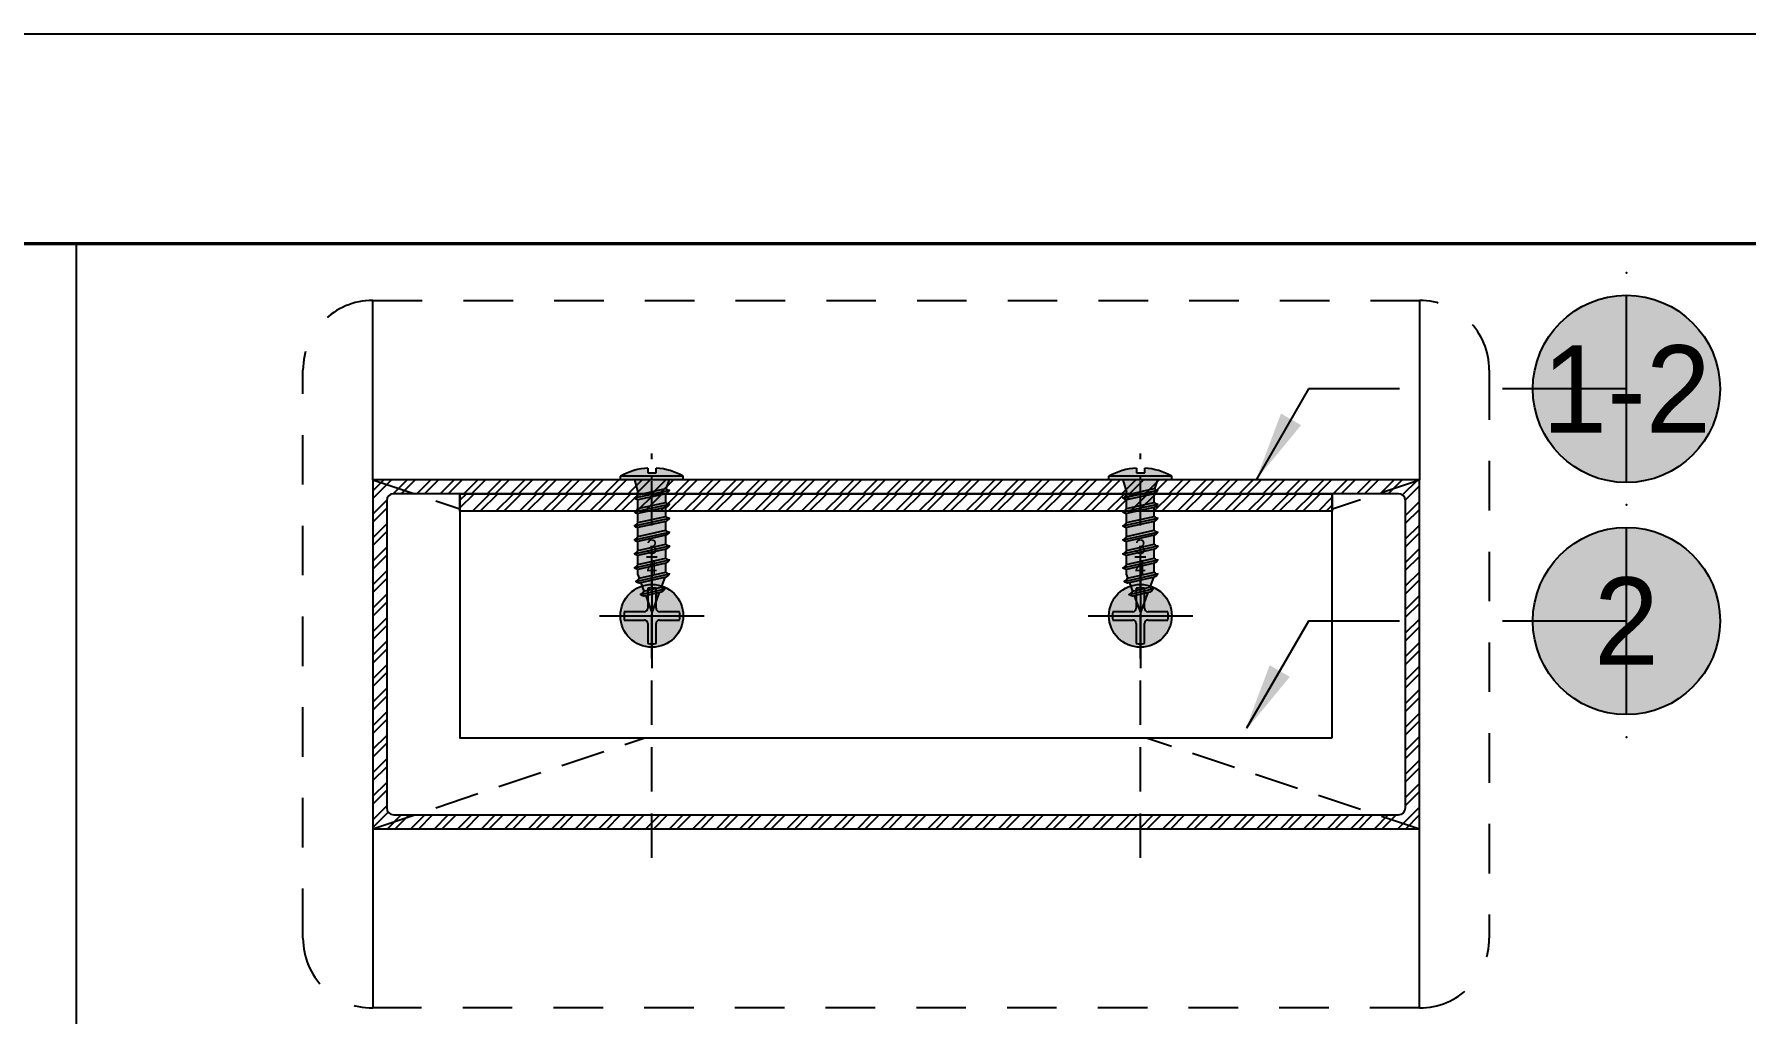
# Model space of a CAD drawing. Header units: millimetres. Extents: x -244126 to 368105, y -173968 to 259060.
# Drawn here: x 42847.4 to 43092.7, y 14247.6 to 14387.9 of the extents above; entities that cross this region are included whole.
import ezdxf
from ezdxf.enums import TextEntityAlignment as Align
from ezdxf.xclip import XClip

# ---------------------------------------------------------------- set-up
doc = ezdxf.new("R2010")
doc.units = ezdxf.units.MM
doc.header["$MEASUREMENT"] = 0
doc.header["$XCLIPFRAME"] = 0
for name, pattern in [('005_GG_TA_LINE', [13.75, 5, -1.25, 1.25, -1.25, 5]), ('HIDDEN', [9.524999999999999, 6.35, -3.175]), ('TA_HL_001.00', [6.5, 3.55, -2.95]), ('TA_HL_002.00', [13, 7.1, -5.9]), ('TA_HL_003.00000', [19.5, 10.65, -8.85]), ('TA_HL_013.00000', [84.5, 46.15, -38.35])]:
    doc.linetypes.add(name, pattern=pattern)
for name, color, linetype in [('000 - H A T C H', 8, 'Continuous'), ('000 - H I D D E N', 7, 'Continuous'), ('000 - L I N E 0.1', 1, 'Continuous'), ('000 - SYMBOL CON', 1, 'Continuous'), ('000 - T E X T', 4, 'Continuous'), ('000 - TITLEBLOCK', 4, 'Continuous'), ('000 - WIPEOUT', 250, 'Continuous'), ('001 - ASCESSORIES', 1, 'Continuous'), ('002 - STRUCTURAL STEEL', 4, 'Continuous'), ('A04_TUBE SERIES', 7, 'Continuous')]:
    doc.layers.add(name, color=color, linetype=linetype)
doc.styles.add('BROWALLIA', font='BrowalliaUPC.ttf')
doc.styles.add('Cetury Gothic', font='GOTHIC.TTF')
doc.styles.add('TA', font='Cordia New.ttf', dxfattribs={"height": 4.5})

# ---------------------------------------------------------------- blocks, each defined once
blk = doc.blocks.new('A$Cfd196da9')
at = {"color": 0, "linetype": 'ByBlock', "const_width": 0.1}
blk.add_lwpolyline([(-143.5, -98.00000000003524), (96.5, -98.00000000003524), (96.5, 98.99999999999818), (-143.5, 98.99999999999818)], close=True, dxfattribs=at)
blk = doc.blocks.new('*U1678')
at = {"layer": '000 - TITLEBLOCK', "color": 250}
blk.add_lwpolyline([(0, 0), (1485, 0), (1485, 1050), (0, 1050)], close=True, dxfattribs=at)
at = {"layer": '000 - T E X T', "color": 3, "xscale": 5, "yscale": 5, "zscale": 5}
blk.add_blockref('A$Cfd196da9', (742.5, 525), dxfattribs=at)
at = {"color": 4, "style": 'TA'}
blk.add_attdef('PAPER_SIZE', text='', height=6.254991836728832, dxfattribs=at).set_placement((1421.497533925394, 24.9351406972437), align=Align.MIDDLE_RIGHT)
blk.add_attdef('SCALE_SIZE', text='', height=6.254991836728832, dxfattribs=at).set_placement((1433.777100564457, 25.06541131656832), align=Align.MIDDLE_LEFT)
at = {"layer": '000 - T E X T', "color": 250, "style": 'TA'}
for tag, height, p in [('SUPERLINK', 5, (43.16158817450173, 1039.413349658148)), ('NAMEFILE', 5, (43.16158817450173, 1029.412246727175)), ('SC', 100, (8.409393920970842, 938.0263306360052))]:
    blk.add_attdef(tag, text='', height=height, dxfattribs=at).set_placement(p, align=Align.MIDDLE_LEFT)
at = {"layer": '000 - T E X T', "color": 4, "style": 'TA'}
for tag, height, p in [('PRELIM_NAME_JOB_1', 5, (1311.66251245334, 825.4775246981762)), ('PRELIM_NAME_JOB_2', 5, (1311.66251245334, 814.5692861389898)), ('PRELIM_NAME_PROJECT_1', 7.5, (1237.016375002395, 773.2756477634939)), ('PRELIM_NAME_PROJECT_2', 7.5, (1237.016375002395, 754.7756477634948)), ('PRELIM_NAME_PROJECT_3', 7.5, (1237.016375002395, 736.2756477634957)), ('PRELIM_NAME_TITLE_3', 6, (1238.766375002397, 184.9701797748185)), ('DRAWING_NO1', 6.000000000000001, (1236.527177739654, 82.28844565974441)), ('DRAWING_NO2', 6.000000000000001, (1236.527177739654, 62.28623979779741)), ('PRELIM_NAME_TITLE_1', 1.2, (247.7532750004793, 43.65403595496355)), ('PRELIM_NAME_TITLE_2', 1.2, (247.7532750004793, 40.32403595496362))]:
    blk.add_attdef(tag, text='', height=height, dxfattribs=at).set_placement(p, align=Align.MIDDLE_LEFT)
at = {"layer": '000 - T E X T', "color": 4, "style": 'Cetury Gothic'}
for tag, p in [('SHEET_NO.', (1403.947357155112, 84.99435907255929)), ('TOTAL_SHEET_NO.', (1402.414607150331, 44.0996035783246))]:
    blk.add_attdef(tag, text='', height=9, dxfattribs=at).set_placement(p, align=Align.CENTER)
at = {"layer": '000 - T E X T', "color": 4, "style": 'TA'}
blk.add_attdef('NAME_REMARK', (138.2147494100354, 43.25992316494649), '', height=10, dxfattribs=at)
blk = doc.blocks.new('*U699')
at = {"color": 0}
blk.add_wipeout([(-75.00000000000001, 85.42366494881205), (74.99999999999999, 85.42366494881205), (74.99999999999999, 0), (-75.00000000000001, 0)], dxfattribs=at).dxf.layer = '000 - WIPEOUT'
at = {"layer": '002 - STRUCTURAL STEEL', "color": 0, "linetype": 'ByBlock'}
blk.add_lwpolyline([(-75, 85.42366494881207), (75, 85.42366494881207), (75, 0), (-75, 7.225416114969383e-15)], close=True, dxfattribs=at)
blk = doc.blocks.new('*U700')
at = {"color": 250}
blk.add_wipeout([(74.99999999999999, 2.4424906541753444e-15), (75.00000000000003, 49.999999999999986), (-74.99999999999994, 50), (-75, 7.32747196252602e-15)], dxfattribs=at).dxf.layer = '000 - WIPEOUT'
at = {"layer": '000 - H I D D E N', "color": 8, "linetype": 'HIDDEN'}
for p, q in [((75.00000000000001, 1.4210854715202e-14), (-74.99999999999999, 50.00000000000002)), ((75.00000000000003, 50.00000000000001), (-75, 2.186489720987296e-14))]:
    blk.add_line(p, q, dxfattribs=at)
at = {"layer": '002 - STRUCTURAL STEEL', "color": 0}
blk.add_lwpolyline([(75, -1.4210854715202e-14), (75.00000000000001, 49.99999999999999), (-75, 49.99999999999999), (-75.00000000000001, -1.010952589933155e-14)], close=True, dxfattribs=at)
blk.add_lwpolyline([(73, 3), (73.00000000000001, 46.99999999999999, 0.4142135623730953), (72.00000000000001, 48), (-72, 48.00000000000001, 0.4142135623730948), (-72.99999999999999, 47.00000000000001), (-73, 3.000000000000008, 0.4142135623730953), (-72, 2.000000000000008), (72, 2, 0.4142135623730948)], format="xyb", close=True, dxfattribs=at)
at = {"layer": 'Defpoints', "color": 250}
blk.add_lwpolyline([(75, -1.4210854715202e-14), (75.00000000000001, 49.99999999999999), (-75, 49.99999999999999), (-75.00000000000001, -6.556812220531043e-15)], close=True, dxfattribs=at)
at = {"color": 250}
blk.add_wipeout([(74.99999999999999, 2.4424906541753444e-15), (75.00000000000003, 49.999999999999986), (-74.99999999999994, 50), (-75, 7.32747196252602e-15)], dxfattribs=at).dxf.layer = '000 - WIPEOUT'
at = {"layer": '000 - H A T C H'}
h = blk.add_hatch(dxfattribs=at)
h.set_pattern_fill('ANSI32', color=256, scale=0.25)
h.set_pattern_definition([(45, (7.105427357601002e-15, 37.50000000000102), (-1.683798022700467, 1.683798022700467), []), (45, (1.122532500000005, 37.50000000000102), (-1.683798022700467, 1.683798022700467), [])])
h.paths.add_polyline_path([(75, -1.4210854715202e-14), (75.00000000000001, 49.99999999999999), (-75, 49.99999999999999), (-75.00000000000001, -1.010952589933155e-14)])
edge = h.paths.add_edge_path(flags=16)
edge.add_line((73, 3), (73.00000000000001, 46.99999999999999))
edge.add_arc((72.00000000000001, 47), 1, 359.9999999999996, 450)
edge.add_line((72.00000000000001, 48), (-71.99999999999999, 48.00000000000001))
edge.add_arc((-72, 47.00000000000001), 0.9999999999999929, 90, 180.0000000000004)
edge.add_line((-72.99999999999999, 47.00000000000001), (-73, 3.000000000000007))
edge.add_arc((-72, 3.000000000000007), 1, 180, 270)
edge.add_line((-72, 2.000000000000008), (72, 2))
edge.add_arc((72, 3), 1, 270, 360)
at = {"layer": '000 - H I D D E N', "color": 8, "linetype": 'HIDDEN'}
for p, q in [((75.00000000000001, 1.4210854715202e-14), (-74.99999999999999, 50.00000000000002)), ((75.00000000000003, 50.00000000000001), (-75, 2.186489720987296e-14))]:
    blk.add_line(p, q, dxfattribs=at)
at = {"layer": '002 - STRUCTURAL STEEL', "color": 0}
blk.add_lwpolyline([(75, -1.4210854715202e-14), (75.00000000000001, 49.99999999999999), (-75, 49.99999999999999), (-75.00000000000001, -1.010952589933155e-14)], close=True, dxfattribs=at)
blk.add_lwpolyline([(73, 3), (73.00000000000001, 46.99999999999999, 0.4142135623730953), (72.00000000000001, 48), (-72, 48.00000000000001, 0.4142135623730948), (-72.99999999999999, 47.00000000000001), (-73, 3.000000000000008, 0.4142135623730953), (-72, 2.000000000000007), (72, 2, 0.4142135623730948)], format="xyb", close=True, dxfattribs=at)
at = {"layer": 'Defpoints', "color": 250}
blk.add_lwpolyline([(75, -1.4210854715202e-14), (75.00000000000001, 49.99999999999999), (-75, 49.99999999999999), (-75.00000000000001, -6.556812220531043e-15)], close=True, dxfattribs=at)
blk = doc.blocks.new('*U3431')
blk.add_wipeout([(35.00000000000001, 62.5), (7.105427357601002e-15, 62.5), (-7.105427357601002e-15, -62.500000000000014), (34.99999999999999, -62.500000000000014)]).dxf.layer = '000 - WIPEOUT'
at = {"layer": '000 - H A T C H'}
h = blk.add_hatch(dxfattribs=at)
h.set_pattern_fill('ANSI32', color=256, scale=0.25, angle=-90.00000000000001)
h.set_pattern_definition([(315, (-5514.030462112098, 23949.07471731478), (1.683798022700467, 1.683798022700466), []), (315, (-5514.030462112098, 23947.95218481478), (1.683798022700467, 1.683798022700466), [])])
h.paths.add_polyline_path([(-6.217248937900877e-15, -62.5), (2.499999999999994, -62.5), (2.5, 62.5), (0, 62.5)])
at = {"layer": '001 - ASCESSORIES', "linetype": 'ByBlock'}
blk.add_lwpolyline([(35, 62.5), (0, 62.5), (-6.123233995736766e-15, -62.5), (34.99999999999999, -62.5)], close=True, dxfattribs=at)
at = {"layer": '001 - ASCESSORIES', "color": 0}
blk.add_lwpolyline([(0, 62.5), (2.5, 62.5), (2.499999999999994, -62.5), (-6.123233995736766e-15, -62.5)], close=True, dxfattribs=at)
blk = doc.blocks.new('H-SCREW No.8 - PLAN')
at = {"layer": '000 - H A T C H'}
h = blk.add_hatch(color=250, dxfattribs=at)
h.dxf.hatch_style = 1
edge = h.paths.add_edge_path()
edge.add_arc((0, 0), 0.00449999999969819, 0, 360)
at = {"layer": '001 - ASCESSORIES', "color": 0}
for p, q in [((-0.0005964016736470512, 0.003955288237648347), (-0.0005964016736470512, 0.001096401673521541)), ((0.0005964016736470512, 0.001096401673521541), (0.0005964016736470512, 0.003955288237648347)), ((-0.001096401673748915, 0.0005964016736470512), (-0.003955288238103094, 0.0005964016736470512)), ((0.003955288237648347, 0.0005964016736470512), (0.001096401673294167, 0.0005964016736470512)), ((-0.003955288238103094, -0.0005964016736470512), (-0.001096401673748915, -0.0005964016736470512)), ((-0.0005964016736470512, -0.001096401673748915), (-0.0005964016736470512, -0.00395528823787572)), ((0.0005964016736470512, -0.00395528823787572), (0.0005964016736470512, -0.001096401673748915)), ((0.001096401673294167, -0.0005964016736470512), (0.003955288237648347, -0.0005964016736470512))]:
    blk.add_line(p, q, dxfattribs=at)
blk.add_circle((0, 0), 0.00449999999969819, dxfattribs=at)
for centre, radius, start, end in [((0, 0), 0.004, 81.42520190129825, 98.57479809870176), ((0, 0), 0.004, 171.4252019012983, 188.5747980987017), ((-0.001096401673748915, 0.001096401673521541), 0.0005, 270, 0), ((0.001096401673294167, 0.001096401673521541), 0.0005, 180, 270), ((0, 0), 0.004, 351.4252019012983, 8.574798098701754), ((-0.001096401673748915, -0.001096401673748915), 0.0005, 0, 90), ((0.001096401673294167, -0.001096401673748915), 0.0005, 90, 180), ((0, 0), 0.004, 261.4252019012982, 278.5747980987017)]:
    blk.add_arc(centre, radius, start, end, dxfattribs=at)
at = {"layer": 'Defpoints', "color": 250, "linetype": 'HIDDEN'}
for p, q in [((0, 0.007500000000163709), (0, -0.007499999999708962)), ((-0.007500000000163709, 0), (0.007499999999708962, 0))]:
    blk.add_line(p, q, dxfattribs=at)
blk = doc.blocks.new('*U703')
at = {"layer": '001 - ASCESSORIES', "color": 0}
blk.add_blockref('H-SCREW No.8 - PLAN', (0, 0), dxfattribs=at)
blk = doc.blocks.new('SCREW No.8 - 191')
at = {"layer": '000 - H A T C H'}
h = blk.add_hatch(color=250, dxfattribs=at)
h.dxf.hatch_style = 1
edge = h.paths.add_edge_path()
edge.add_line((0.002000000000407454, -0.007242061488796032), (0.001999999999952706, -0.005959526135484346))
edge.add_arc((0.001572131986449676, -0.005004541472089848), 0.001046454367995916, 294.1341226628614, 332.4587230054021)
edge.add_arc((0.00251281483542698, -0.004831812036172785), 0.0006567219107839141, 218.6596436729191, 268.88189727229064, ccw=False)
edge.add_line((0.002000000000407454, -0.005242061488388579), (0.001999999999952706, -0.003959526135986387))
edge.add_arc((0.001572131986449676, -0.003004541472591889), 0.001046454367995916, 294.1341226628614, 332.4587230054021)
edge.add_arc((0.00251281483542698, -0.002831812036674826), 0.0006567219107839141, 218.6596436729191, 268.88189727229064, ccw=False)
edge.add_line((0.002000000000407454, -0.00324206148889062), (0.001999999999952706, -0.001959526135578933))
edge.add_arc((0.001572131986449676, -0.001004541472184435), 0.001046454367995916, 294.1341226628614, 332.4587230054021)
edge.add_arc((0.00251281483542698, -0.0008318120362673723), 0.0006567219107839141, 225.6091470561495, 268.88189727229064, ccw=False)
edge.add_line((0.002053405502920214, -0.001301095248663849), (0.00250000000005457, -6.938893903907228e-18))
edge.add_line((0.00250000000005457, -6.938893903907228e-18), (0.004500000000007276, -6.938893903907228e-18))
edge.add_line((0.004500000000007276, -6.938893903907228e-18), (0.004500000000007276, 0.0004999999996471091))
edge.add_arc((-4.547473508864641e-13, -0.007337500000176085), 0.009037500000076724, 60.13716564062657, 86.01192822853085)
edge.add_line((0.0006285472118179314, 0.001678116154835152), (0.0006285472118179314, 0.0009934728495863965))
edge.add_line((0.0006285472118179314, 0.0009934728495863965), (-0.000564256135476171, 0.0009934728495863965))
edge.add_line((-0.000564256135476171, 0.0009934728495863965), (-0.000564256135476171, 0.001682368139881874))
edge.add_arc((-4.547473508864641e-13, -0.007337499999948711), 0.009037499999769851, 93.57958905786862, 119.8628343536553)
edge.add_line((-0.004500000000007276, 0.0005000000001018634), (-0.004500000000007276, 0))
edge.add_line((-0.004500000000007276, -6.938893903907228e-18), (-0.00250000000005457, -6.938893903907228e-18))
edge.add_line((-0.00250000000005457, -6.938893903907228e-18), (-0.001999999999952706, -0.001798302246243118))
edge.add_line((-0.001999999999952706, -0.001798302246243118), (-0.001999999999952706, -0.002141140745152377))
edge.add_arc((-0.002869498795917025, -0.001719220970699105), 0.0009664597520114843, 292.4775851523066, 334.1152605710679, ccw=False)
edge.add_arc((-0.00189658614954169, -0.002018123876268881), 0.0008468196992643867, 224.5560261849951, 262.9855147651136)
edge.add_line((-0.001999999999952706, -0.002858605392248144), (-0.001999999999952706, -0.004141140744650336))
edge.add_arc((-0.002869498795917025, -0.003719220970197064), 0.0009664597520114843, 292.4775851523066, 334.1152605710679, ccw=False)
edge.add_arc((-0.00189658614954169, -0.004018123875766839), 0.0008468196992643867, 224.5560261849951, 262.9855147651136)
edge.add_line((-0.001999999999952706, -0.004858605391746103), (-0.001999999999952706, -0.00614114074505779))
edge.add_arc((-0.002869498795917025, -0.005719220970604517), 0.0009664597520114843, 292.4775851523066, 334.1152605710679, ccw=False)
edge.add_arc((-0.00189658614954169, -0.006018123876174293), 0.0008468196992643867, 224.5560261849951, 262.9855147651136)
edge.add_line((-0.001999999999952706, -0.006858605392153556), (-0.001999999999952706, -0.008141140744555748))
edge.add_arc((-0.002869498795917025, -0.007719220970102476), 0.0009664597520114843, 292.4775851523066, 334.1152605710679, ccw=False)
edge.add_arc((-0.00189658614954169, -0.008018123875672252), 0.0008468196992643867, 224.5560261849951, 262.9855147651136)
edge.add_line((-0.001999999999952706, -0.008858605391651515), (-0.001999999999952706, -0.0101411407449632))
edge.add_arc((-0.002869498795917025, -0.00971922097050993), 0.0009664597520114843, 292.4775851523066, 334.1152605710679, ccw=False)
edge.add_arc((-0.00189658614954169, -0.01001812387607971), 0.0008468196992643867, 224.5560261849951, 262.9855147651136)
edge.add_line((-0.001999999999952706, -0.01085860539205897), (-0.001999999999952706, -0.01214114074491591))
edge.add_arc((-0.002869498795462277, -0.01171922097023526), 0.0009664597517016227, 292.4775851325489, 334.11526054717115, ccw=False)
edge.add_arc((-0.00189658614954169, -0.01201812387557766), 0.0008468196992643867, 224.5560261849951, 262.9855147651136)
edge.add_line((-0.001999999999952706, -0.01285860539155693), (-0.001999999999952706, -0.01362908327860169))
edge.add_line((-0.001999999999952706, -0.01362908327860169), (-0.001824049031256436, -0.01410159227793884))
edge.add_arc((-0.002693547827220755, -0.01367967250348557), 0.0009664597520114843, 292.4775851523066, 334.1152605710679, ccw=False)
edge.add_arc((-0.00172063518084542, -0.01397857540905535), 0.0008468196992643867, 224.5560261849951, 262.9855147651136)
edge.add_line((-0.001824049031256436, -0.01481905692503461), (-0.001577516937231849, -0.01476364395216479))
edge.add_line((-0.001577516937231849, -0.01476364395216479), (-0.001136817694259662, -0.01594712341807281))
edge.add_arc((-0.002006316490223981, -0.01552520364361954), 0.0009664597520114843, 292.4775851523066, 334.1152605710679, ccw=False)
edge.add_arc((-0.001033403843848646, -0.01582410654918932), 0.0008468196992643867, 224.5560261849951, 262.9855147651136)
edge.add_line((-0.001136817694259662, -0.01666458806516858), (-0.0008902855997803272, -0.01660917509207139))
edge.add_line((-0.0008902855997803272, -0.01660917509207139), (0, -0.01900000000000546))
edge.add_line((0, -0.01900000000000546), (0.001052930587320589, -0.01617239875145061))
edge.add_line((0.001052930587320589, -0.01617239875145061), (0.001344501272342313, -0.01610686246272054))
edge.add_arc((0.0009166332588392834, -0.01515187779932604), 0.001046454367995916, 294.1341226628614, 332.4587230054021)
edge.add_arc((0.001857316107816587, -0.01497914836340897), 0.0006567219107839141, 218.6596436729191, 268.88189727229064, ccw=False)
edge.add_line((0.001344501272797061, -0.01538939781562477), (0.001865711222308164, -0.01398971019921192))
edge.add_line((0.001865711222308164, -0.01398971019921192), (0.001999999999952706, -0.01395952613574992))
edge.add_arc((0.001572131986449676, -0.01300454147235542), 0.001046454367995916, 294.1341226628614, 332.4587230054021)
edge.add_arc((0.00251281483542698, -0.01283181203643836), 0.0006567219107839141, 218.6596436729191, 268.88189727229064, ccw=False)
edge.add_line((0.002000000000407454, -0.01324206148865415), (0.001999999999952706, -0.01195952613579721))
edge.add_arc((0.001572131986449676, -0.01100454147240271), 0.001046454367995916, 294.1341226628614, 332.4587230054021)
edge.add_arc((0.00251281483542698, -0.01083181203648565), 0.0006567219107839141, 218.6596436729191, 268.88189727229064, ccw=False)
edge.add_line((0.002000000000407454, -0.01124206148870145), (0.001999999999952706, -0.009959526135389758))
edge.add_arc((0.001572131986449676, -0.00900454147199526), 0.001046454367995916, 294.1341226628614, 332.4587230054021)
edge.add_arc((0.00251281483542698, -0.008831812036078197), 0.0006567219107839141, 218.6596436729191, 268.88189727229064, ccw=False)
edge.add_line((0.002000000000407454, -0.009242061488293991), (0.001999999999952706, -0.0079595261358918))
edge.add_arc((0.001572131986449676, -0.007004541472497301), 0.001046454367995916, 294.1341226628614, 332.4587230054021)
edge.add_arc((0.00251281483542698, -0.006831812036580238), 0.0006567219107839141, 218.6596436729191, 268.88189727229064, ccw=False)
at = {"layer": '001 - ASCESSORIES', "color": 0}
for p, q in [((-0.004500000000007276, -6.938893903907228e-18), (-0.004500000000007276, 0.0005000000001018634)), ((0.004500000000007276, 0.0005000000001018634), (-0.004500000000007276, 0.0005000000001018634)), ((-0.000564256135476171, 0.001682368139881874), (-0.000564256135476171, 0.0009934728495863965)), ((-0.000564256135476171, 0.0009934728495863965), (0.0006285472118179314, 0.0009934728495863965)), ((0, -6.938893903907228e-18), (0, 0.0005000000001018634)), ((0.0006285472118179314, 0.0009934728495863965), (0.0006285472118179314, 0.001678116154835152)), ((0.004500000000007276, -6.938893903907228e-18), (0.004500000000007276, 0.0005000000001018634)), ((0.004500000000007276, -6.938893903907228e-18), (-0.004500000000007276, -6.938893903907228e-18)), ((-0.00250000000005457, -6.938893903907228e-18), (-0.001999999999952706, -0.001798302246243118)), ((-0.00250000000005457, -0.002612257975670225), (0.00250000000005457, -0.001488408905061085)), ((-0.001999999999952706, -0.002141140745152377), (-0.001999999999952706, -0.001798302246243118)), ((0.001999999999952706, -0.003242061487981125), (0.001999999999952706, -0.001959526135578933)), ((0.002053405502920214, -0.001301095248891222), (0.00250000000005457, -6.938893903907228e-18)), ((-0.00250000000005457, -0.004612257975168184), (0.00250000000005457, -0.003488408905468539)), ((-0.001999999999952706, -0.004141140744650336), (-0.001999999999952706, -0.002858605392248144)), ((-0.001999999999952706, -0.00614114074505779), (-0.001999999999952706, -0.004858605391746103)), ((0.001999999999952706, -0.005242061487479084), (0.001999999999952706, -0.003959526135986387)), ((-0.00250000000005457, -0.006612257975575637), (0.00250000000005457, -0.005488408904966498)), ((-0.001999999999952706, -0.008141140744555748), (-0.001999999999952706, -0.006858605392153556)), ((0.001999999999952706, -0.007242061487886538), (0.001999999999952706, -0.005959526135484346)), ((-0.00250000000005457, -0.008612257975073596), (0.00250000000005457, -0.007488408905373951)), ((-0.00250000000005457, -0.01061225797548105), (0.00250000000005457, -0.00948840890487191)), ((-0.001999999999952706, -0.0101411407449632), (-0.001999999999952706, -0.008858605391651515)), ((0.001999999999952706, -0.009242061488293991), (0.001999999999952706, -0.0079595261358918)), ((-0.00250000000005457, -0.01261225797497901), (0.00250000000005457, -0.01148840890527936)), ((-0.001999999999952706, -0.01214114074491591), (-0.001999999999952706, -0.01085860539160422)), ((0.001999999999952706, -0.0112420614882467), (0.001999999999952706, -0.009959526135844506)), ((0.001999999999952706, -0.0132420614881994), (0.001999999999952706, -0.01195952613579721)), ((-0.0023240490313583, -0.01457270950845669), (0.00250000000005457, -0.01348840890523207)), ((-0.001999999999952706, -0.01362908327860169), (-0.001999999999952706, -0.01285860539155693)), ((-0.001999999999952706, -0.01362908327860169), (-0.001824049031256436, -0.01410159227793884)), ((0.001865711222308164, -0.01398971019943929), (0.001344501272797061, -0.01538939781562477)), ((-0.001636817694361525, -0.01641824064859066), (0.001844501272444177, -0.01563574523220269)), ((-0.001577516937231849, -0.01476364395216479), (-0.001136817694259662, -0.01594712341807281)), ((-0.0008902855997803272, -0.01660917509229876), (0, -0.01900000000000546)), ((0.001052930587320589, -0.01617239875145061), (0, -0.01900000000000546))]:
    blk.add_line(p, q, dxfattribs=at)
for points in [[(-0.001999999999952706, -0.002141140745152377), (0.002000000000407454, -0.001242061488483166, 0.2227123084971428), (0.002500000000509317, -0.001488408905061085, -0.1687989538478069), (0.001999999999952706, -0.001959526135578933), (-0.001999999999952706, -0.002858605392248144, -0.1692696917056407), (-0.00250000000005457, -0.002612257975670225, 0.1837042771978037)], [(-0.001999999999952706, -0.004141140744650336), (0.002000000000407454, -0.00324206148889062, 0.2227123084971428), (0.002500000000509317, -0.003488408905468539, -0.1687989538478069), (0.001999999999952706, -0.003959526135986387), (-0.001999999999952706, -0.004858605391746103, -0.1692696917056407), (-0.00250000000005457, -0.004612257975168184, 0.1837042771978037)], [(-0.001999999999952706, -0.00614114074505779), (0.002000000000407454, -0.005242061488388579, 0.2227123084971428), (0.002500000000509317, -0.005488408904966498, -0.1687989538478069), (0.001999999999952706, -0.005959526135484346), (-0.001999999999952706, -0.006858605392153556, -0.1692696917056407), (-0.00250000000005457, -0.006612257975575637, 0.1837042771978037)], [(-0.001999999999952706, -0.008141140744555748), (0.002000000000407454, -0.007242061488796032, 0.2227123084971428), (0.002500000000509317, -0.007488408905373951, -0.1687989538478069), (0.001999999999952706, -0.0079595261358918), (-0.001999999999952706, -0.008858605391651515, -0.1692696917056407), (-0.00250000000005457, -0.008612257975073596, 0.1837042771978037)], [(-0.001999999999952706, -0.0101411407449632), (0.002000000000407454, -0.009242061488293991, 0.2227123084971428), (0.002500000000509317, -0.00948840890487191, -0.1687989538478069), (0.001999999999952706, -0.009959526135389758), (-0.001999999999952706, -0.01085860539205897, -0.1692696917056407), (-0.00250000000005457, -0.01061225797548105, 0.1837042771978037)], [(-0.001999999999952706, -0.01214114074446116), (0.002000000000407454, -0.01124206148870145, 0.2227123084971428), (0.002500000000509317, -0.01148840890527936, -0.1687989538478069), (0.001999999999952706, -0.01195952613579721), (-0.001999999999952706, -0.01285860539155693, -0.1692696917056407), (-0.00250000000005457, -0.01261225797497901, 0.1837042771978037)], [(-0.001824049031256436, -0.01410159227793884), (0.002000000000407454, -0.01324206148865415, 0.2227123084971428), (0.002500000000509317, -0.01348840890523207, -0.1687989538478069), (0.001999999999952706, -0.01395952613574992), (-0.001824049031256436, -0.01481905692503461, -0.1692696917056407), (-0.0023240490313583, -0.01457270950845669, 0.1837042771978037)], [(-0.001136817694259662, -0.01594712341807281), (0.001344501272797061, -0.01538939781562477, 0.2227123084971428), (0.001844501272898924, -0.01563574523220269, -0.1687989538478069), (0.001344501272342313, -0.01610686246272054), (-0.001136817694259662, -0.01666458806516858, -0.1692696917056407), (-0.001636817694361525, -0.01641824064859066, 0.1837042771978037)]]:
    blk.add_lwpolyline(points, format="xyb", close=True, dxfattribs=at)
for start, end in [(93.57958906070336, 119.8628343567551), (60.13716564345488, 86.01192823132034)]:
    blk.add_arc((0, -0.007337500000176085), 0.009037499999938388, start, end, dxfattribs=at)
at = {"layer": 'Defpoints', "color": 250, "linetype": 'HIDDEN', "ltscale": 0.001}
blk.add_line((0, -0.05418453891507358), (3.469446951953614e-18, 0.003769262627057617), dxfattribs=at)
at = {"layer": '001 - ASCESSORIES', "color": 0, "insert": (-4.790144885191694e-06, -0.00854776463074814), "char_height": 0.001, "width": 0.05968444922580751, "attachment_point": 2, "style": 'Cetury Gothic'}
blk.add_mtext('\\A1;{\\H2.1x;\\C150;\\S3/4;\\H0.47634x; }', dxfattribs=at)
blk = doc.blocks.new('*U704')
at = {"layer": '000 - H I D D E N', "color": 8, "linetype": 'HIDDEN', "ltscale": 0.001}
blk.add_line((-7.686873282462126e-19, -0.05418453891507358), (2.779959549603383e-18, 0.003769262627057623), dxfattribs=at)
at = {"layer": '000 - L I N E 0.1', "color": 1}
blk.add_blockref('SCREW No.8 - 191', (0, 0), dxfattribs=at)
blk = doc.blocks.new('000 - ARROW FOR SYMBOL')
at = {"layer": '000 - SYMBOL CON', "color": 0, "linetype": 'HIDDEN'}
blk.add_solid([(1.288675134594087, 1.565384140907554), (0, 0), (0.7113248654059134, 1.898717474236037)], dxfattribs=at)
blk = doc.blocks.new('*U723')
h = blk.add_hatch(color=250)
h.dxf.hatch_style = 1
edge = h.paths.add_edge_path()
edge.add_arc((0, 4.440892098500626e-16), 2.682889368654322, 0, 360)
for p in [(0, 3.32561480080992), (0, -3.325614800809919)]:
    blk.add_point(p)
at = {"layer": '000 - SYMBOL CON', "color": 0, "linetype": 'ByBlock'}
for points in [[(0, 0), (-9.109688728464242, 0), (-10.61239755506483, -2.602768036650818)], [(-9.109688728464242, 1.224646799147353e-15), (-9.109688728464242, 0), (-10.61239755507945, -2.602768036673782)]]:
    blk.add_lwpolyline(points, dxfattribs=at)
at = {"layer": '000 - SYMBOL CON', "color": 2}
blk.add_circle((0, 4.440892098500626e-16), 2.682889368654322, dxfattribs=at)
at = {"layer": 'Defpoints', "color": 250}
blk.add_line((0, -2.682889368654322), (4.440892098500626e-16, 2.682889368654322), dxfattribs=at)
at = {"layer": '000 - SYMBOL CON', "color": 0}
for p in [(-10.61239755506483, -2.602768036650818), (-10.61239755507945, -2.602768036673782)]:
    blk.add_blockref('000 - ARROW FOR SYMBOL', p, dxfattribs=at)
at = {"layer": '000 - T E X T', "style": 'BROWALLIA'}
blk.add_attdef('NO.CODE', text='', height=2.5, dxfattribs=at).set_placement((0, 0), align=Align.MIDDLE_CENTER)
blk = doc.blocks.new('*U731')
h = blk.add_hatch(color=250)
h.dxf.hatch_style = 1
edge = h.paths.add_edge_path()
edge.add_arc((0, 4.440892098500626e-16), 2.682889368654322, 0, 360)
for p in [(0, 3.32561480080992), (0, -3.325614800809919)]:
    blk.add_point(p)
at = {"layer": '000 - SYMBOL CON', "color": 0, "linetype": 'ByBlock'}
for points in [[(0, 0), (-9.109688728464242, 0), (-10.93662464836478, -3.164345835435921)], [(-9.109688728464242, 1.224646799147353e-15), (-9.109688728464242, 0), (-10.93662464837918, -3.164345835459274)]]:
    blk.add_lwpolyline(points, dxfattribs=at)
at = {"layer": '000 - SYMBOL CON', "color": 2}
blk.add_circle((0, 4.440892098500626e-16), 2.682889368654322, dxfattribs=at)
at = {"layer": 'Defpoints', "color": 250}
blk.add_line((0, -2.682889368654322), (4.440892098500626e-16, 2.682889368654322), dxfattribs=at)
at = {"layer": '000 - SYMBOL CON', "color": 0}
for p in [(-10.93662464836478, -3.164345835435921), (-10.93662464837918, -3.164345835459274)]:
    blk.add_blockref('000 - ARROW FOR SYMBOL', p, dxfattribs=at)
at = {"layer": '000 - T E X T', "style": 'BROWALLIA'}
blk.add_attdef('NO.CODE', text='', height=2.5, dxfattribs=at).set_placement((0, 0), align=Align.MIDDLE_CENTER)
blk = doc.blocks.new('*U740')
at = {"color": 0, "lineweight": -3}
blk.add_lwpolyline([(0, 0), (1200.000000000001, 0), (1200.000000000001, 985.0000000001673), (0, 985.0000000001673)], close=True, dxfattribs=at)
at = {"color": 150, "linetype": '005_GG_TA_LINE', "style": 'TA'}
for tag, p in [('NAME_VIEWPORT', (-54.24160485668486, 664.1305757169298)), ('SC_VPORT', (-54.24160485668497, 228.5410269209477)), ('SEQ_VIEWPORT', (-54.24160485668486, -34.99999999982359))]:
    blk.add_attdef(tag, text='', height=90, dxfattribs=at).set_placement(p, align=Align.BOTTOM_RIGHT)

msp = doc.modelspace()

# ---------------------------------------------------------------- linework, layer by layer
at = {"color": 250}
msp.add_lwpolyline([(42853.41445745665, 13984.64152486805), (43252.34788929417, 13984.64152486805), (43252.34788929417, 14357.92747909174), (42853.41445745665, 14357.92747909174)], close=True, dxfattribs=at)

# ---------------------------------------------------------------- block references
at = {"color": 2, "linetype": 'TA_HL_003.00000'}
msp.add_blockref('*U1678', (42027.34788929417, 13337.92747909175), dxfattribs=at)

# ---------------------------------------------------------------- next in the draw order: block references
at = {"color": 1, "linetype": 'TA_HL_013.00000'}
ref = msp.add_blockref('*U699', (42970.89574826212, 14324.08803199285), dxfattribs=at)
XClip(ref).set_block_clipping_path([(-85, -75.69112429372035), (85, 25.69112429371853)])
ref = msp.add_blockref('*U699', (42970.89574826212, 14274.08803199285), dxfattribs=dict(at, xscale=-1, rotation=180))
XClip(ref).set_block_clipping_path([(-85, -75.69112429372399), (85, 25.691124293714893)])

# ---------------------------------------------------------------- next in the draw order: block references
at = {"layer": 'A04_TUBE SERIES', "color": 4, "rotation": 180}
msp.add_blockref('*U700', (42970.89574826212, 14324.08803199285), dxfattribs=at)

# ---------------------------------------------------------------- next in the draw order: block references
at = {"layer": '001 - ASCESSORIES', "color": 2, "rotation": 270}
msp.add_blockref('*U3431', (42970.89574826212, 14322.08803199285), dxfattribs=at)

# ---------------------------------------------------------------- next in the draw order: linework, layer by layer
at = {"layer": '000 - SYMBOL CON', "color": 2, "linetype": 'TA_HL_002.00'}
msp.add_lwpolyline([(43045.89574826212, 14248.39690769913), (42895.89574826212, 14248.39690769913, -0.414213562373095), (42885.89574826212, 14258.39690769913), (42885.89574826212, 14339.77915628657, -0.414213562373095), (42895.89574826212, 14349.77915628657), (43045.89574826212, 14349.77915628657, -0.414213562373095), (43055.89574826212, 14339.77915628657), (43055.89574826212, 14258.39690769913, -0.414213562373095)], format="xyb", close=True, dxfattribs=at)

# ---------------------------------------------------------------- next in the draw order: block references
at = {"color": 1}
msp.add_blockref('*U740', (42052.34788929417, 13372.92747909157), dxfattribs=at)
at = {"xscale": 1000, "yscale": 1000, "zscale": 1000}
for p in [(42935.89574826212, 14324.08803199285), (43005.89574826212, 14324.08803199285)]:
    msp.add_blockref('*U704', p, dxfattribs=at)
at = {"color": 1, "xscale": 1000, "yscale": 1000, "zscale": 1000}
for p in [(42935.89574826212, 14304.58803199285), (43005.89574826212, 14304.58803199285)]:
    msp.add_blockref('*U703', p, dxfattribs=at)
at = {"layer": '000 - T E X T', "color": 2, "linetype": 'TA_HL_001.00', "ltscale": 2.5, "xscale": 5, "yscale": 5, "zscale": 5}
for name, p, values in [('*U723', (43075.55111148679, 14337.10187217611), {'NO.CODE': '1-2'}), ('*U731', (43075.55111148679, 14303.84572416801), {'NO.CODE': '2'})]:
    msp.add_blockref(name, p, dxfattribs=at).add_auto_attribs(values)

doc.saveas('drawing.dxf')
